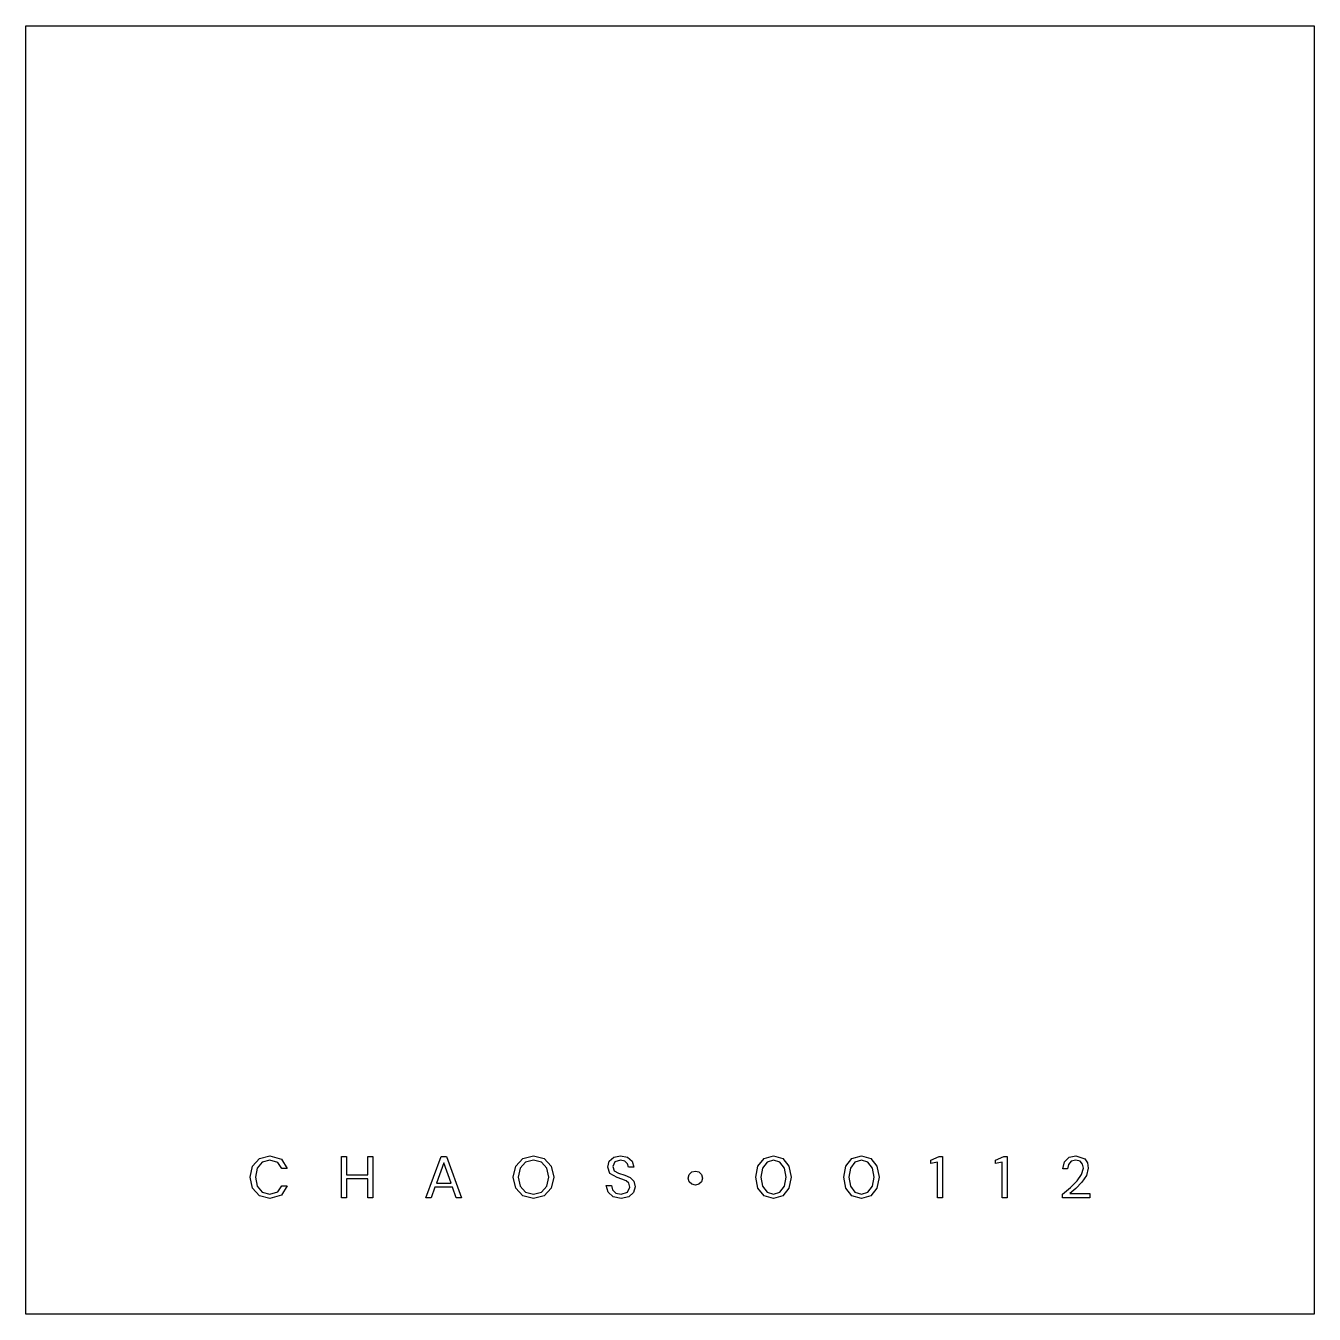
# Model space of a CAD drawing. Extents: x 0 to 92.4, y 0.2 to 92.6.
import ezdxf

# ---------------------------------------------------------------- set-up
doc = ezdxf.new("R2010")
doc.units = 0

msp = doc.modelspace()

# ---------------------------------------------------------------- linework, layer by layer
at = {"layer": 'Layer 1', "color": 7}
for points in [[(0, 92.6042), (92.427836, 92.6042), (92.427836, 0.176364), (0, 0.176364), (0, 92.6042)], [(0, 92.6042), (92.427836, 92.6042), (92.427836, 0.176364), (0, 0.176364), (0, 92.6042)], [(17.51595, 8.483031), (16.766296, 8.675956), (16.275714, 9.210635), (16.104838, 10.009898), (16.275714, 10.809161), (16.766296, 11.349352), (17.51595, 11.542277), (18.342773, 11.299742), (18.750673, 10.621747), (18.35931, 10.621747), (18.083702, 11.06272), (17.51595, 11.228084), (16.964734, 11.079256), (16.59542, 10.660332), (16.46864, 10.009898), (16.59542, 9.353951), (16.964734, 8.94054), (17.51595, 8.797224), (18.083702, 8.957076), (18.35931, 9.392536), (18.750673, 9.392536), (18.342773, 8.720053), (17.51595, 8.483031), (17.51595, 8.483031)], [(22.642993, 8.53264), (22.642993, 11.492668), (22.995771, 11.492668), (22.995771, 10.186287), (24.533663, 10.186287), (24.533663, 11.492668), (24.88644, 11.492668), (24.88644, 8.53264), (24.533663, 8.53264), (24.533663, 9.894143), (22.995771, 9.894143), (22.995771, 8.53264), (22.642993, 8.53264)], [(28.70478, 8.53264), (29.796187, 11.492668), (30.171013, 11.492668), (31.256908, 8.53264), (30.882081, 8.53264), (30.611986, 9.293318), (29.349702, 9.293318), (29.079606, 8.53264), (28.70478, 8.53264)], [(36.422959, 8.483031), (35.656769, 8.675956), (35.144139, 9.210635), (34.962238, 10.009898), (35.144139, 10.809161), (35.656769, 11.349352), (36.422959, 11.542277), (37.183637, 11.349352), (37.696267, 10.809161), (37.878168, 10.009898), (37.696267, 9.210635), (37.183637, 8.675956), (36.422959, 8.483031), (36.422959, 8.483031)], [(36.422959, 8.797224), (36.990711, 8.94054), (37.376562, 9.353951), (37.514366, 10.009898), (37.376562, 10.660332), (36.990711, 11.079256), (36.422959, 11.228084), (35.849695, 11.079256), (35.463844, 10.660332), (35.32604, 10.009898), (35.463844, 9.353951), (35.849695, 8.94054), (36.422959, 8.797224), (36.422959, 8.797224)], [(42.713472, 8.483031), (42.14572, 8.598786), (41.770893, 8.929515), (41.644113, 9.420097), (42.013428, 9.420097), (42.090598, 9.100392), (42.327621, 8.868882), (42.713472, 8.780687), (43.176493, 8.924003), (43.341857, 9.287805), (43.264687, 9.568925), (43.060737, 9.745314), (42.763081, 9.86107), (42.415815, 9.976825), (41.908697, 10.268969), (41.743332, 10.73199), (41.853575, 11.150914), (42.178792, 11.437546), (42.674887, 11.542277), (43.165468, 11.437546), (43.490686, 11.145402), (43.611953, 10.720966), (43.242639, 10.720966), (43.176493, 10.963501), (42.983567, 11.161939), (42.663862, 11.239109), (42.266987, 11.117841), (42.112647, 10.765063), (42.217378, 10.472919), (42.520546, 10.307554), (42.972543, 10.158726), (43.34737, 9.976825), (43.611953, 9.717754), (43.711172, 9.304342), (43.600929, 8.907467), (43.264687, 8.598786), (42.713472, 8.483031), (42.713472, 8.483031)], [(53.638234, 8.483031), (52.960238, 8.675956), (52.519266, 9.210635), (52.370438, 10.009898), (52.519266, 10.809161), (52.960238, 11.349352), (53.638234, 11.542277), (54.310717, 11.349352), (54.746177, 10.809161), (54.900517, 10.009898), (54.746177, 9.210635), (54.310717, 8.675956), (53.638234, 8.483031), (53.638234, 8.483031)], [(53.638234, 8.797224), (54.101255, 8.94054), (54.42096, 9.353951), (54.542227, 10.009898), (54.42096, 10.660332), (54.101255, 11.079256), (53.638234, 11.228084), (53.175212, 11.079256), (52.849995, 10.660332), (52.73424, 10.009898), (52.849995, 9.353951), (53.175212, 8.94054), (53.638234, 8.797224), (53.638234, 8.797224)], [(59.946534, 8.483031), (59.268538, 8.675956), (58.827566, 9.210635), (58.678738, 10.009898), (58.827566, 10.809161), (59.268538, 11.349352), (59.946534, 11.542277), (60.619017, 11.349352), (61.054477, 10.809161), (61.208817, 10.009898), (61.054477, 9.210635), (60.619017, 8.675956), (59.946534, 8.483031), (59.946534, 8.483031)], [(59.946534, 8.797224), (60.409555, 8.94054), (60.72926, 9.353951), (60.850527, 10.009898), (60.72926, 10.660332), (60.409555, 11.079256), (59.946534, 11.228084), (59.483512, 11.079256), (59.158295, 10.660332), (59.04254, 10.009898), (59.158295, 9.353951), (59.483512, 8.94054), (59.946534, 8.797224), (59.946534, 8.797224)], [(65.395037, 8.53264), (65.395037, 11.095793), (64.91548, 10.991062), (64.91548, 11.233597), (65.510792, 11.492668), (65.753327, 11.492668), (65.753327, 8.53264), (65.395037, 8.53264)], [(70.051337, 8.53264), (70.051337, 11.095793), (69.57178, 10.991062), (69.57178, 11.233597), (70.167092, 11.492668), (70.409627, 11.492668), (70.409627, 8.53264), (70.051337, 8.53264)], [(74.365883, 8.53264), (74.365883, 8.780687), (74.933636, 9.260245), (75.413193, 9.739802), (75.743923, 10.202823), (75.86519, 10.643796), (75.810068, 10.93594), (75.639192, 11.156426), (75.319487, 11.239109), (74.994269, 11.150914), (74.795832, 10.919404), (74.729686, 10.610723), (74.387932, 10.610723), (74.5092, 11.112329), (74.845441, 11.432034), (75.324999, 11.542277), (75.964409, 11.321791), (76.154234, 11.045839), (76.217968, 10.660332), (76.085676, 10.136677), (75.754947, 9.646096), (75.319487, 9.199611), (74.889538, 8.830296), (76.322699, 8.830296), (76.322699, 8.53264), (74.365883, 8.53264)], [(29.459945, 9.57995), (30.507255, 9.57995), (29.9836, 11.046183), (29.459945, 9.57995)], [(48.034065, 9.431121), (47.780506, 9.497267), (47.593093, 9.684681), (47.526947, 9.93824), (47.593093, 10.197311), (47.780506, 10.384725), (48.034065, 10.45087), (48.293137, 10.384725), (48.475038, 10.197311), (48.541184, 9.93824), (48.475038, 9.684681), (48.293137, 9.497267), (48.034065, 9.431121), (48.034065, 9.431121)]]:
    msp.add_lwpolyline(points, close=True, dxfattribs=at)

doc.saveas('drawing.dxf')
